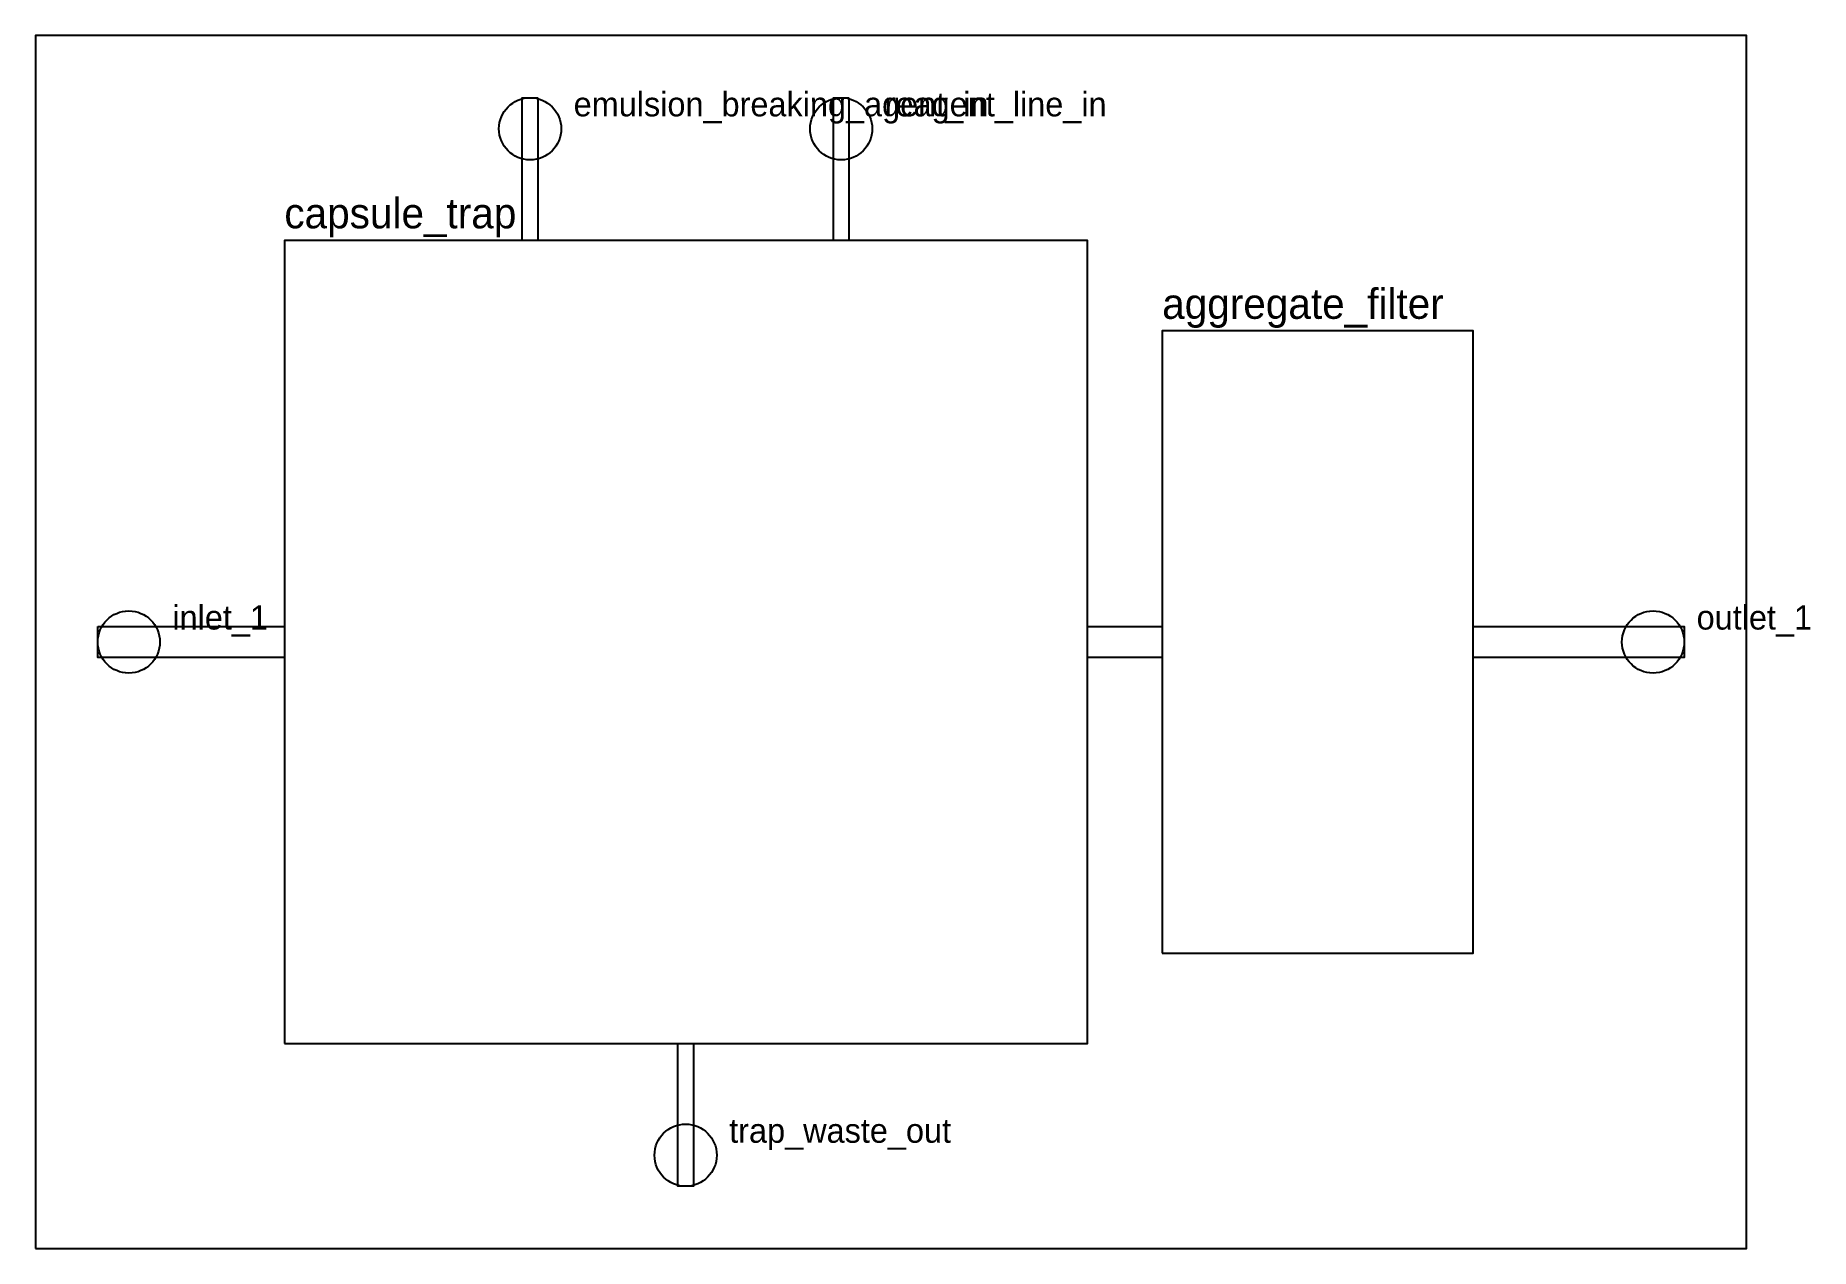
# Model space of a CAD drawing. Header units: millimetres. Extents: x 0 to 28.5, y 0 to 19.5.
import ezdxf

# ---------------------------------------------------------------- set-up
doc = ezdxf.new("R2010")
doc.units = ezdxf.units.MM
for name, color, linetype in [('CHAMBERS', 5, 'CONTINUOUS'), ('CHANNELS', 1, 'CONTINUOUS'), ('LABELS', 8, 'CONTINUOUS'), ('OUTLINE', 7, 'CONTINUOUS'), ('PORTS', 3, 'CONTINUOUS')]:
    doc.layers.add(name, color=color, linetype=linetype)

msp = doc.modelspace()

# ---------------------------------------------------------------- linework, layer by layer
at = {"layer": 'CHAMBERS'}
for points in [[(4, 3.295), (16.91, 3.295), (16.91, 16.205), (4, 16.205)], [(18.11, 4.75), (23.11, 4.75), (23.11, 14.75), (18.11, 14.75)]]:
    msp.add_lwpolyline(points, close=True, dxfattribs=at)
at = {"layer": 'CHANNELS'}
for points in [[(8.075, 18.5), (8.075, 16.205), (7.825, 16.205), (7.825, 18.5)], [(13.075, 18.5), (13.075, 16.205), (12.825, 16.205), (12.825, 18.5)], [(1, 10), (4, 10), (4, 9.5), (1, 9.5)], [(16.9099, 10), (18.11, 10), (18.11, 9.5), (16.9099, 9.5)], [(23.11, 10), (26.5, 10), (26.5, 9.5), (23.11, 9.5)], [(10.575, 3.295), (10.575, 1), (10.325, 1), (10.325, 3.295)]]:
    msp.add_lwpolyline(points, close=True, dxfattribs=at)
at = {"layer": 'OUTLINE'}
msp.add_lwpolyline([(0, 0), (27.5, 0), (27.5, 19.5), (0, 19.5)], close=True, dxfattribs=at)
at = {"layer": 'PORTS'}
for centre in [(7.95, 18), (12.95, 18), (1.5, 9.75), (26, 9.75), (10.45, 1.5)]:
    msp.add_circle(centre, 0.5, dxfattribs=at)

# ---------------------------------------------------------------- texts
at = {"layer": 'LABELS'}
for s, height, p in [('emulsion_breaking_agent_in', 0.39, (8.65, 18.2)), ('reagent_line_in', 0.39, (13.65, 18.2)), ('capsule_trap', 0.487, (4, 16.4)), ('aggregate_filter', 0.487, (18.11, 14.945)), ('inlet_1', 0.39, (2.2, 9.95)), ('outlet_1', 0.39, (26.7, 9.95)), ('trap_waste_out', 0.39, (11.15, 1.7))]:
    msp.add_text(s, height=height, dxfattribs=at).set_placement(p)

doc.saveas('drawing.dxf')
